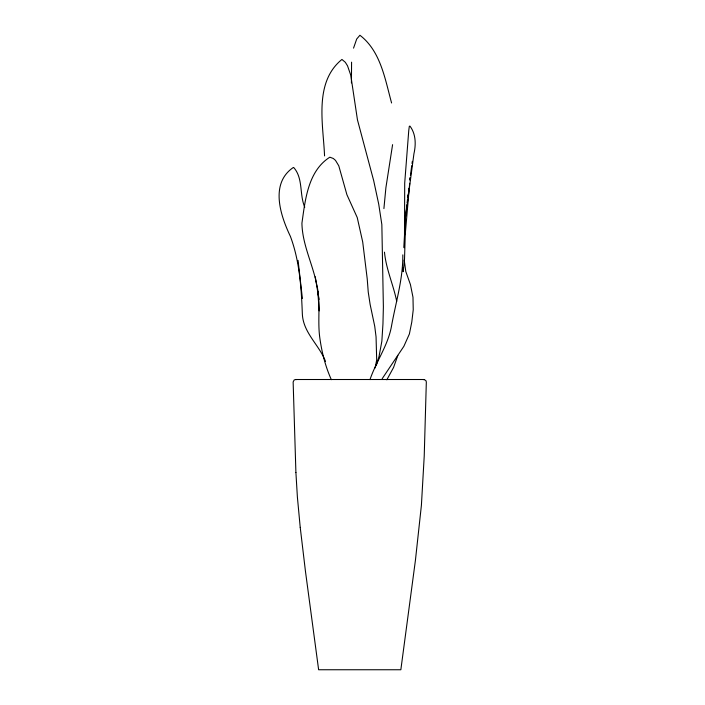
<?xml version="1.0" encoding="UTF-8"?>
<svg xmlns="http://www.w3.org/2000/svg" width="705" height="705" viewBox="0 0 705 705"><rect width="100%" height="100%" fill="white"/><g stroke="black" fill="none" stroke-linecap="round" stroke-linejoin="round"><path stroke-width="1.06" d="M403.26 267.442L403.189 271.672L404.52 259.158L405.428 228.341M351.434 82.899L351.575 62.163M405.393 228.094L405.225 234.509L409.675 183.326M402.828 254.857C403.075 279.224 395.628 302.806 391.407 326.653C387.838 345.661 376.153 361.542 369.984 379.59M405.014 218.101L404.159 247.781L405.031 216.964M409.957 180.057L410.143 177.88M405.084 227.979L404.503 234.501L404.705 183.088L408.759 130.531L409.332 126.248L409.975 126.107C415.924 134.056 416.073 144.384 413.932 153.769L405.128 219.907L406.873 204.803M407.807 197.541L408.001 195.364M383.908 208.583L385.908 187.636L392.588 144.657M407.129 202.643L407.499 199.409M407.869 196.175L408.125 194.016M408.495 190.773L408.75 188.623M409.861 179.766L410.151 177.598M410.442 175.43L411.738 165.675M412.028 163.507L412.319 161.339M375.122 367.957L376.69 359.964L376.056 336.858L374.734 326.3L370.125 304.41L368.239 292.046L367.217 278.836L362.705 241.965L357.241 217.554L346.895 194.668L338.77 165.781L335.492 160.37L333.271 158.466L329.834 157.189C307.953 171.103 305.256 199.788 301.925 223.194C302.304 244.415 312.526 263.564 316.598 284.08C320.96 301.282 317.488 319.012 319.621 336.426C321.559 351.275 325.172 366.001 331.341 379.678M397.84 355.373L393.557 367.481L386.833 379.81M353.54 48.134L356.704 39.022L359.911 35.25C380.744 51.183 385.036 79.233 391.592 102.983M376.197 365.736L379.017 356.589L381.854 341.211L382.956 323.877L383.379 306.939L381.846 224.578L378.717 204.133L373.685 180.639L357.453 119.832L350.764 75.179L347.53 65.829L345.327 62.304L341.934 59.44C313.593 82.467 323.278 124.177 324.556 155.911M382.18 378.708L403.868 346.314L409.385 333.976L411.79 322.053L413.236 309.768L412.98 297.237L410.433 284.573L405.798 271.531L404.203 259.986M300.224 527.375L305.45 571.288L318.625 669.75L400.845 669.75L415.421 560.343L421.405 505.309L424.225 456.073L426.331 381.978L425.864 380.524L423.872 379.51L295.606 379.51L294.152 379.977L293.139 381.978L295.906 472.517M423.106 379.634L423.872 379.51M296.364 379.634L295.606 379.51M325.516 361.418C319.154 344.771 303.097 332.734 302.339 313.84C301.343 287.702 299.634 261.088 290.389 236.369C280.396 215.422 269.751 183.494 293.315 167.49L293.738 167.543C303.379 178.444 299.255 194.51 304.771 207.208M396.712 301.352C393.364 284.758 386.084 269.143 384.472 252.143M318.995 299.475L315.258 276.774M319.18 310.896L317.823 291.526M302.392 298.479L298.065 260.409M300.224 527.375L297.395 497.122L295.906 472.517M405.014 215.563L404.511 219.872L405.093 215.536"/></g></svg>
